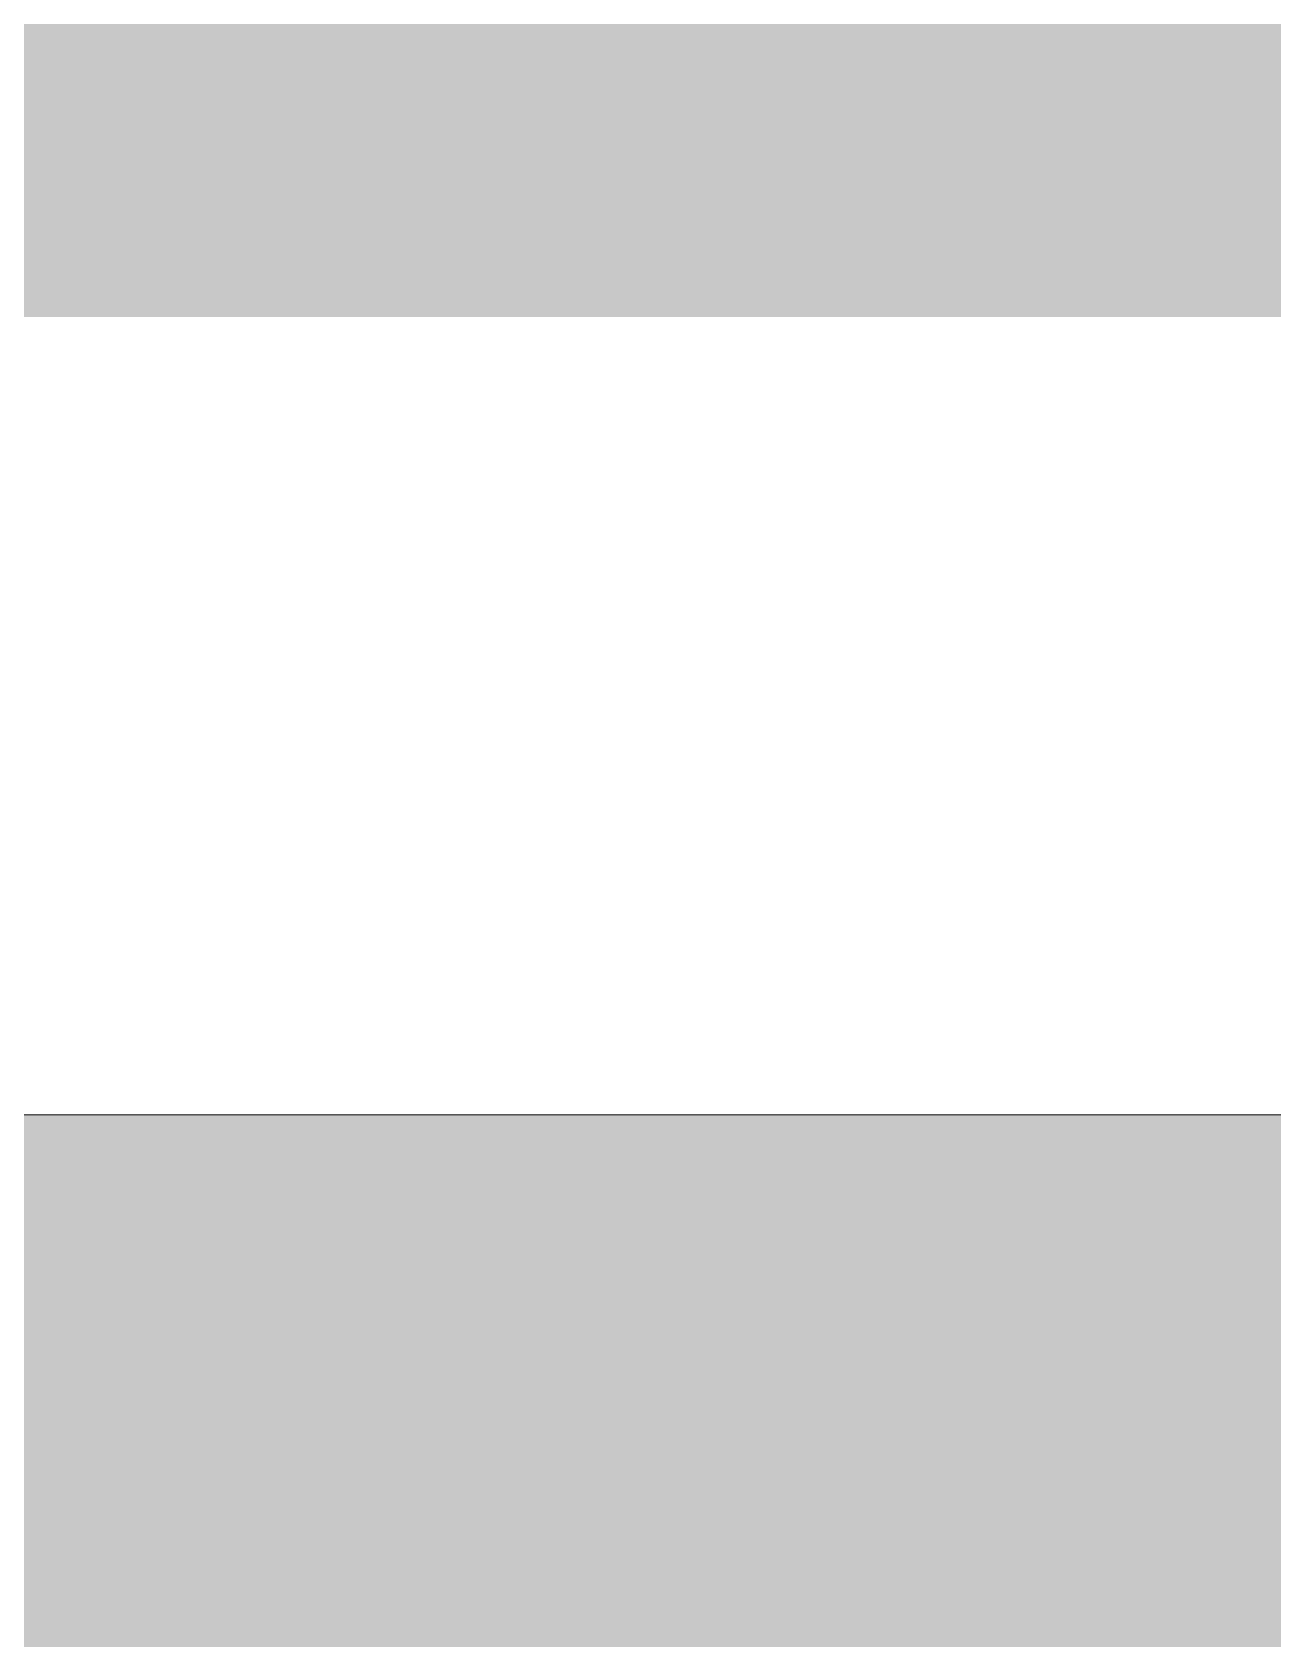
# Model space of a CAD drawing. Header units: inches. Extents: x -4169 to -1846, y 9706 to 12377.
# Drawn here: x -3375.67187 to -3375.66776, y 10396.62881 to 10396.63414 of the extents above; entities that cross this region are included whole.
import ezdxf

# ---------------------------------------------------------------- set-up
doc = ezdxf.new("R2010")
doc.units = ezdxf.units.IN
doc.header["$MEASUREMENT"] = 0
for name, color, linetype, lineweight in [('P-PIPE', 3, 'Continuous', 9), ('P-PIPE-1', 3, 'Continuous', 5), ('S-BEAM', 12, 'Continuous', 9)]:
    doc.layers.add(name, color=color, linetype=linetype, lineweight=lineweight)

# ---------------------------------------------------------------- blocks, each defined once
blk = doc.blocks.new('Dimension Lumber - LVL - 3_5X5_5-V130-ENLARGED RCP - 1ST FLOOR PLAN')
at = {"layer": 'S-BEAM'}
h = blk.add_hatch(color=256, dxfattribs=at)
h.paths.add_polyline_path([(34.4875, 1.75), (23.1493595, 1.75), (23.1493595, -1.75), (34.4875, -1.75)], flags=0)
h.paths.add_polyline_path([(20.7743595, -1.75), (20.7743595, 1.75), (19.0213477, 1.75), (19.0213477, -1.75)], flags=0)
h.paths.add_polyline_path([(16.6463477, 1.75), (14.778707, 1.75), (14.778707, -1.75), (16.6463477, -1.75)], flags=0)
h.paths.add_polyline_path([(12.403707, 1.75), (-34.7625, 1.75), (-34.7625, -1.75), (12.403707, -1.75)], flags=0)

msp = doc.modelspace()

# ---------------------------------------------------------------- hatches: boundary and pattern name
at = {"layer": 'P-PIPE-1'}
h = msp.add_hatch(color=256, dxfattribs=at)
h.paths.add_polyline_path([(-3435.3237367, 10396.6305484), (-2798.2302052, 10396.6587759), (-2798.2302052, 10397.8180484), (-3435.3237367, 10397.8180484), (-3435.3237367, 10396.6314966)], flags=0)
h.paths.add_polyline_path([(-2518.7368694, 10396.6305484), (-2512.4734635, 10396.6305484), (-2512.4734635, 10397.8180484), (-2721.6802052, 10397.8180484), (-2721.6802052, 10396.6305484), (-2535.6198534, 10396.6305484)], flags=0)
h.paths.add_polyline_path([(-2740.8802052, 10396.6305484), (-2740.6302052, 10396.6305484), (-2740.6302052, 10397.8180484), (-2740.8802052, 10397.8180484), (-2740.8802052, 10396.6612315)], flags=0)
h.paths.add_polyline_path([(-2779.2802052, 10396.6305484), (-2779.0302052, 10396.659598), (-2779.0302052, 10397.8180484), (-2779.2802052, 10397.8180484), (-2779.2802052, 10396.6595873)], flags=0)

# ---------------------------------------------------------------- linework, layer by layer
at = {"layer": 'P-PIPE'}
msp.add_line((-2798.2302052, 10396.6305484), (-3435.3237367, 10396.6305484), dxfattribs=at)

# ---------------------------------------------------------------- block references
at = {"layer": 'S-BEAM', "rotation": 270}
msp.add_blockref('Dimension Lumber - LVL - 3_5X5_5-V130-ENLARGED RCP - 1ST FLOOR PLAN', (-3373.9237367, 10415.6518961), dxfattribs=at)

doc.saveas('drawing.dxf')
